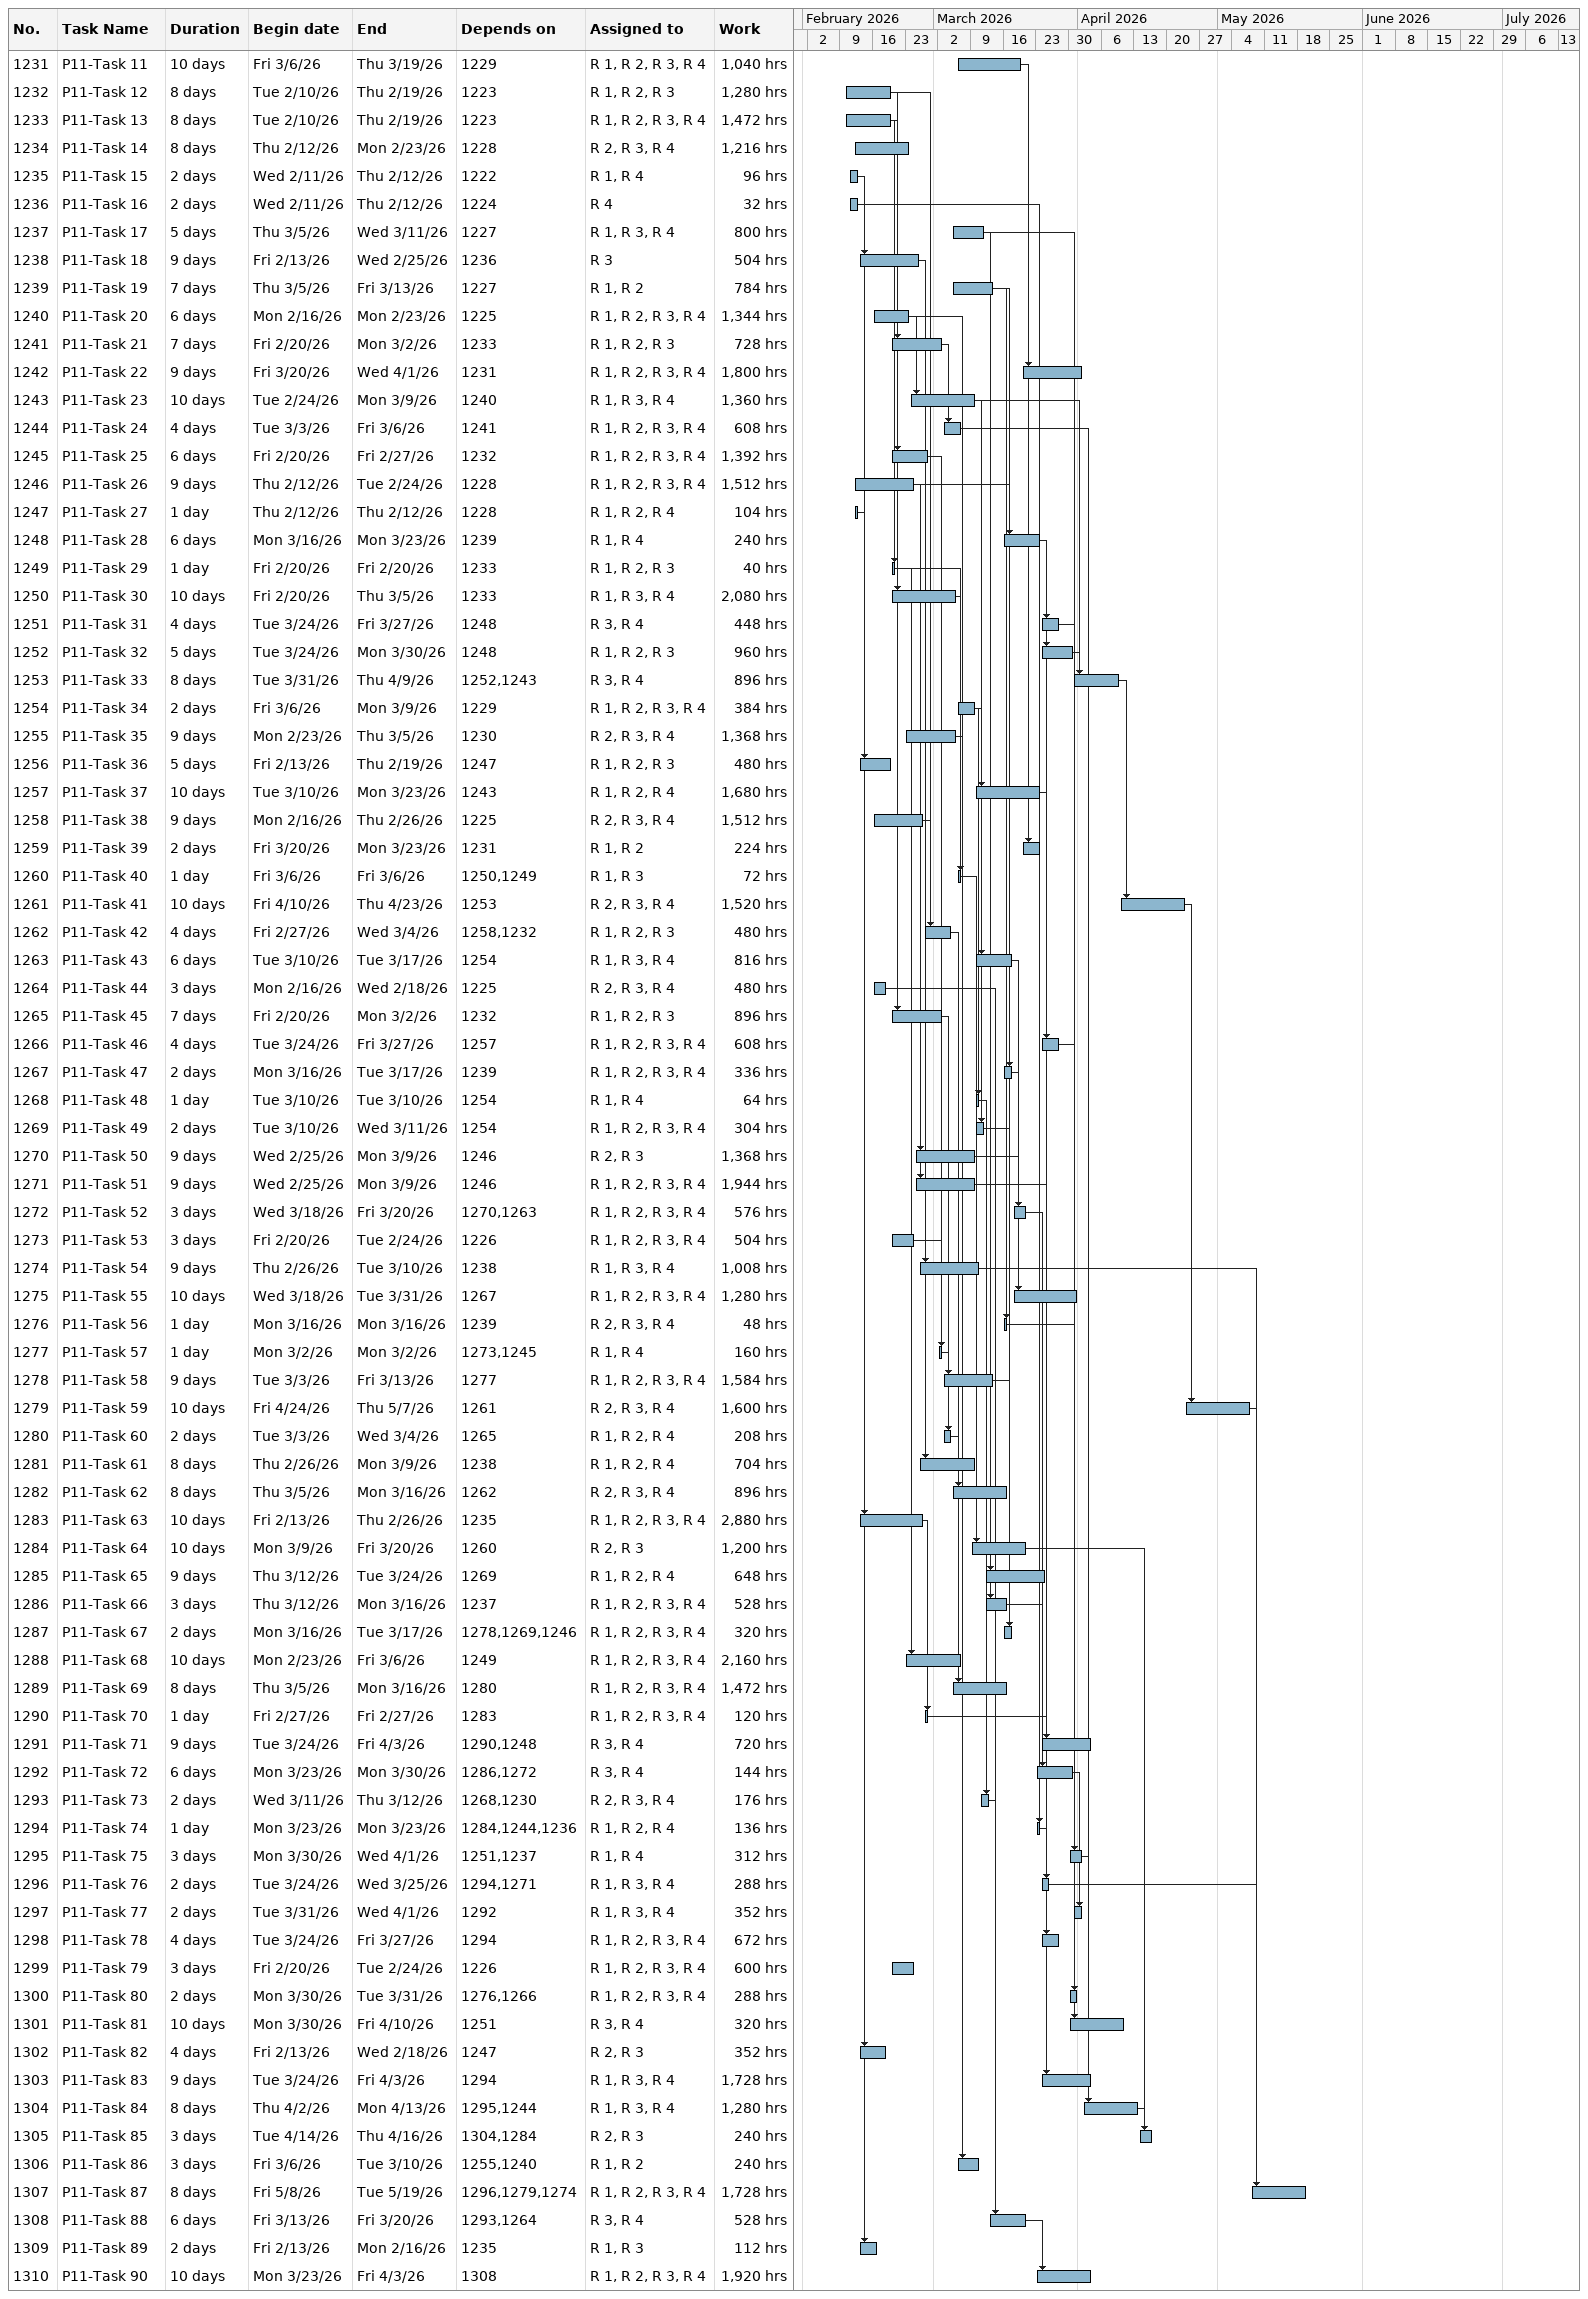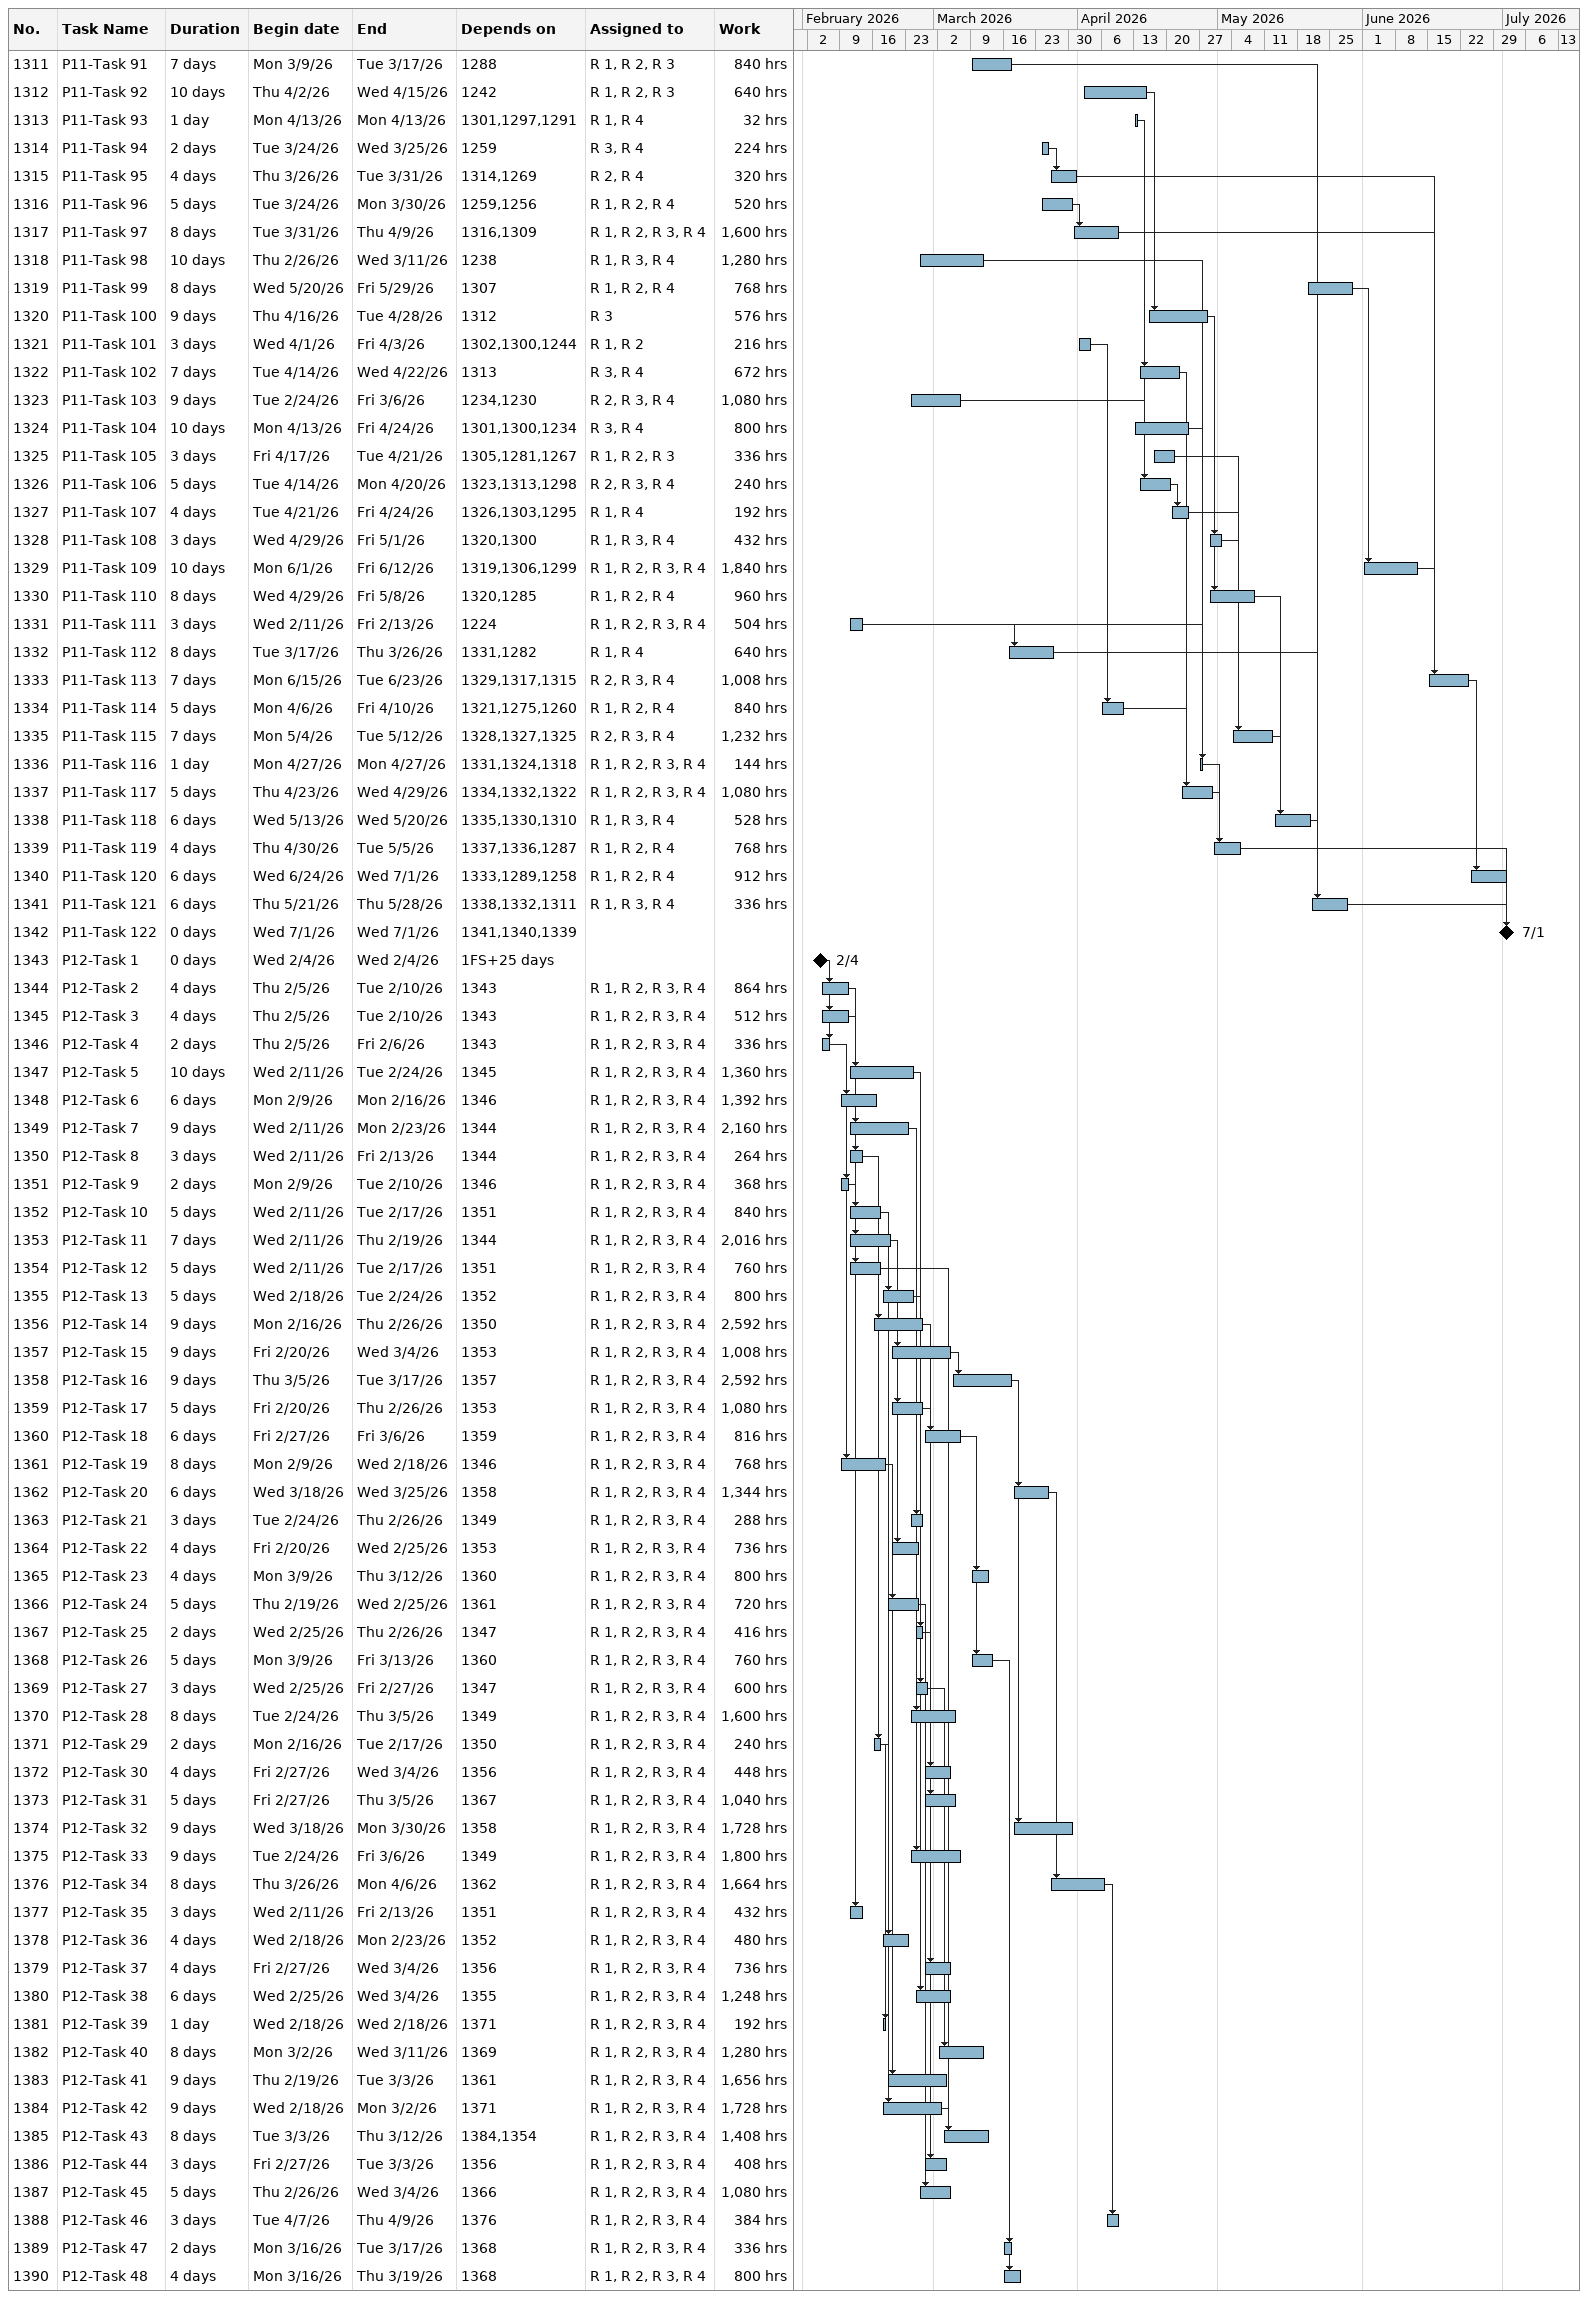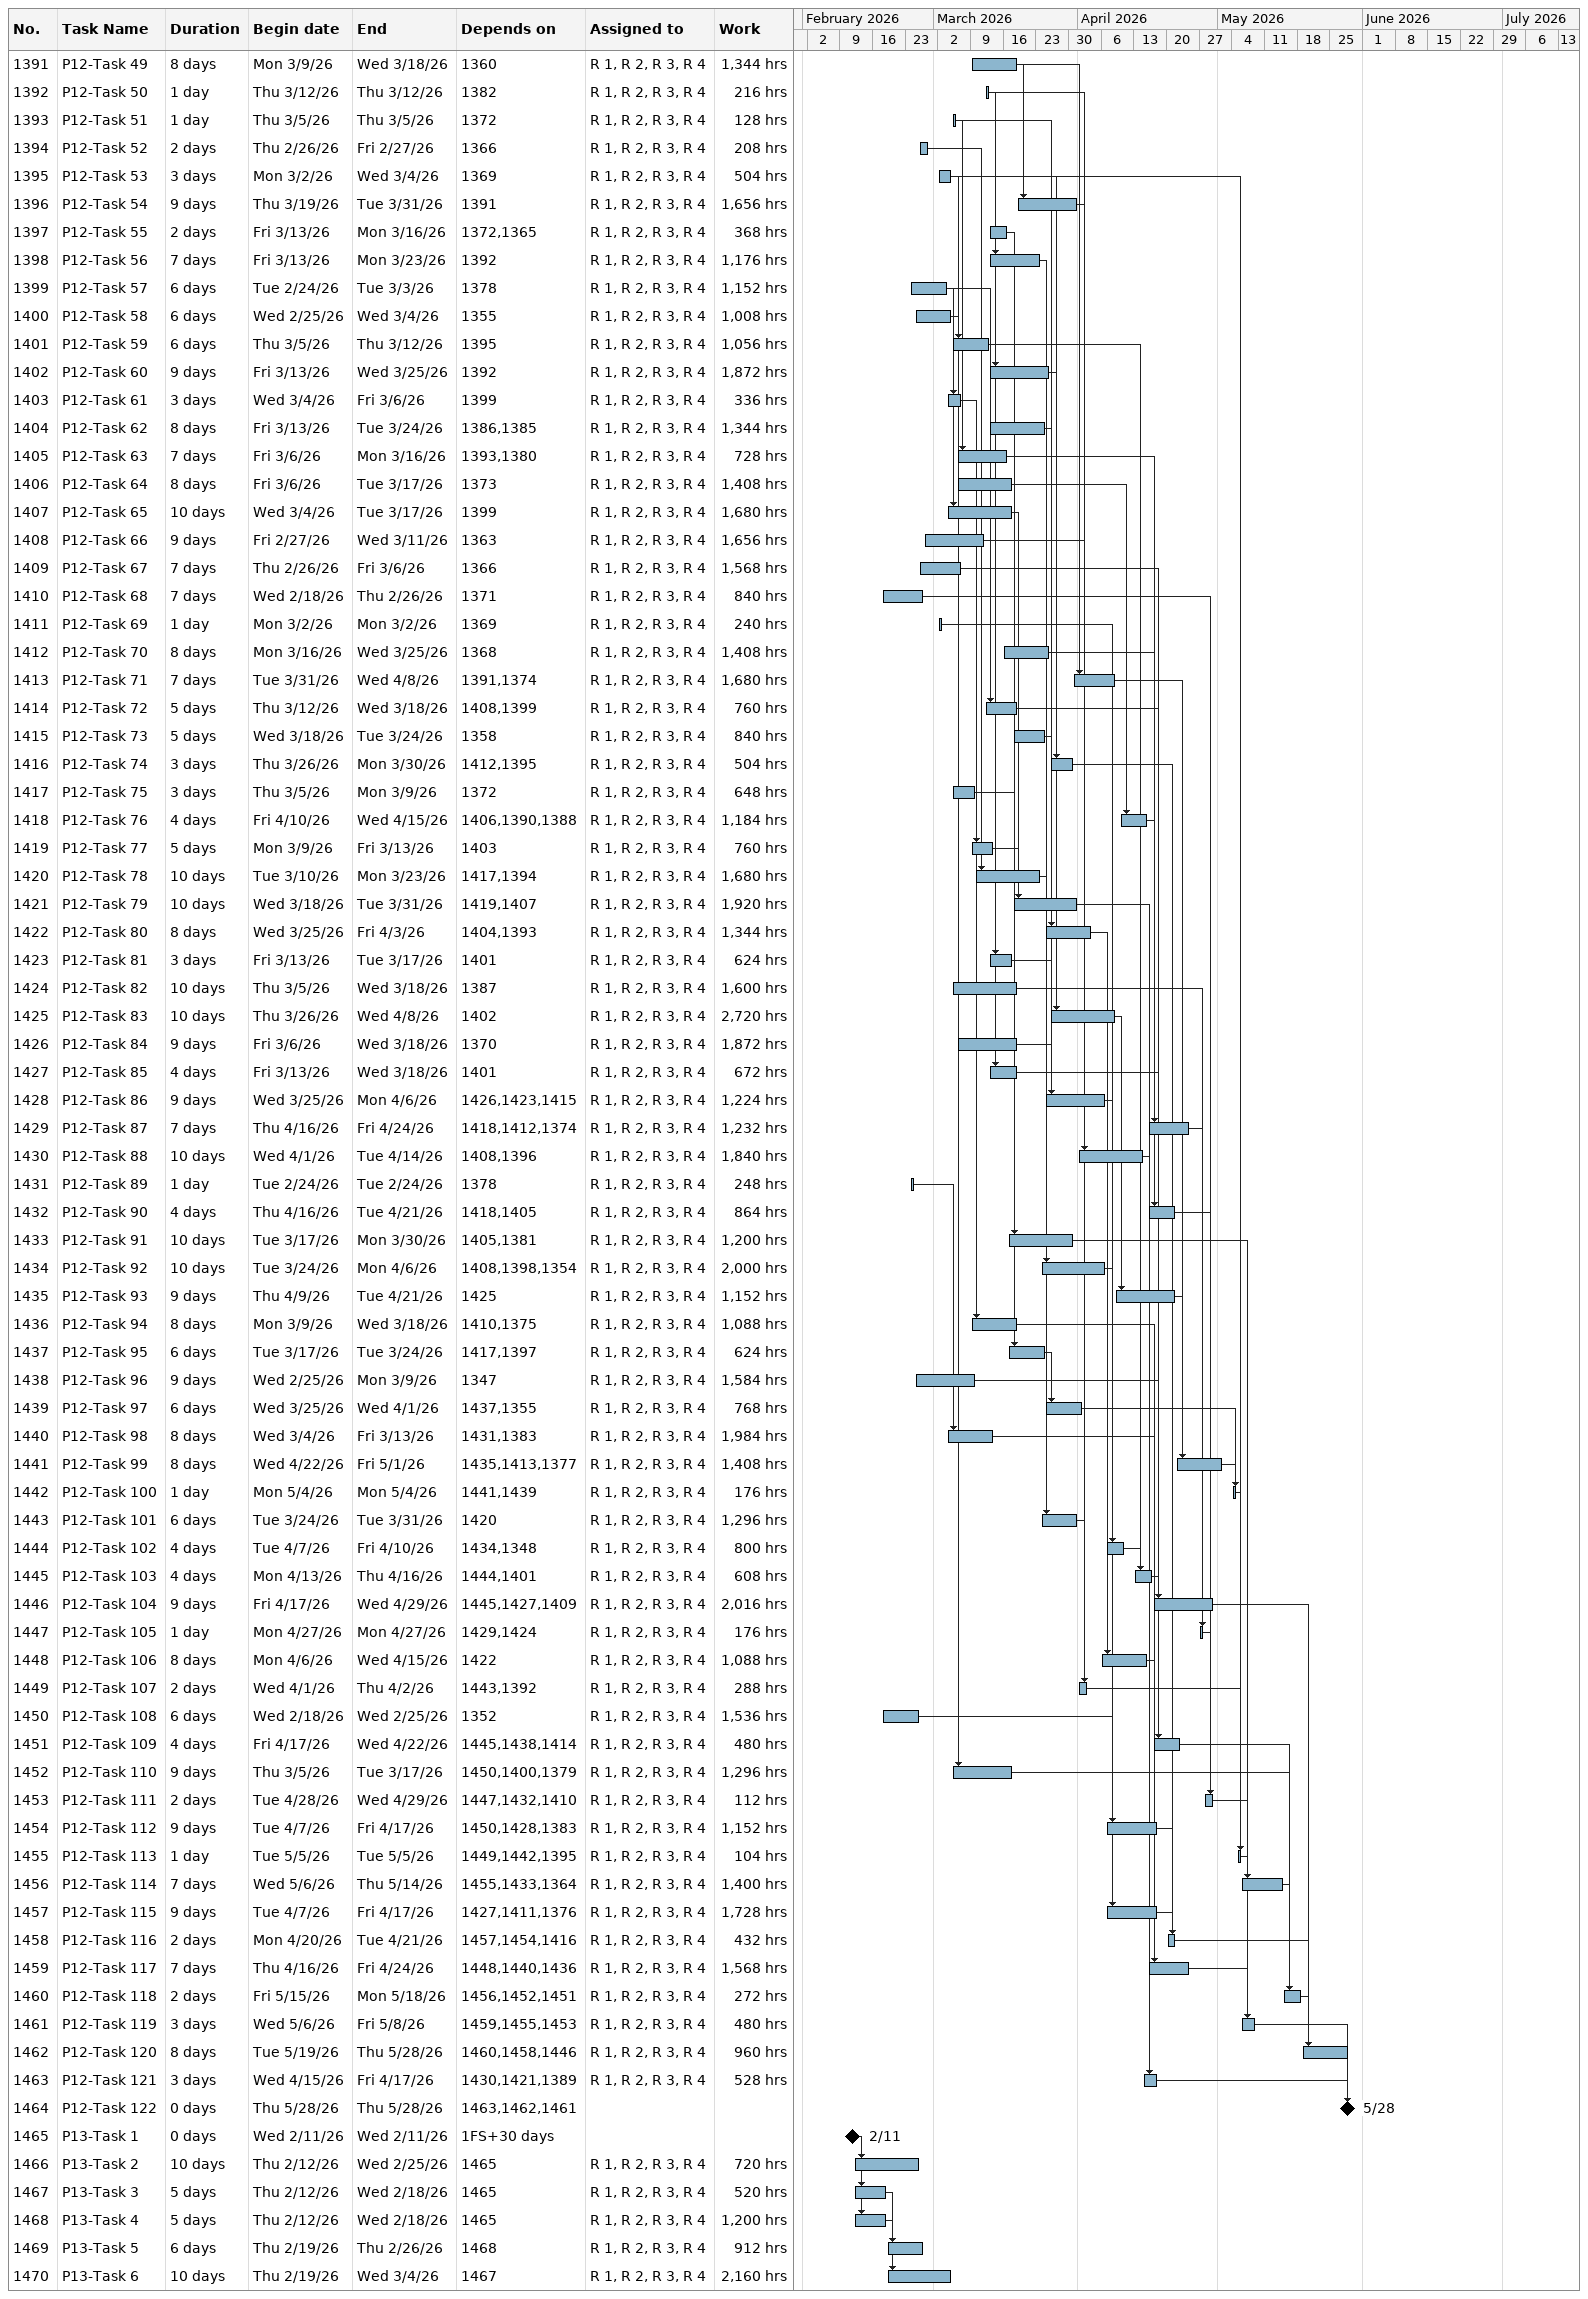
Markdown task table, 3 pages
| ID | Task | Duration | Start | Finish | Predecessors | Resources | Work (h) |
|---|---|---|---|---|---|---|---|
| 1231 | P11-Task 11 | 10d | 2026-03-06 | 2026-03-19 | 1229 | R 1, R 2, R 3, R 4 | 1040 |
| 1232 | P11-Task 12 | 8d | 2026-02-10 | 2026-02-19 | 1223 | R 1, R 2, R 3 | 1280 |
| 1233 | P11-Task 13 | 8d | 2026-02-10 | 2026-02-19 | 1223 | R 1, R 2, R 3, R 4 | 1472 |
| 1234 | P11-Task 14 | 8d | 2026-02-12 | 2026-02-23 | 1228 | R 2, R 3, R 4 | 1216 |
| 1235 | P11-Task 15 | 2d | 2026-02-11 | 2026-02-12 | 1222 | R 1, R 4 | 96 |
| 1236 | P11-Task 16 | 2d | 2026-02-11 | 2026-02-12 | 1224 | R 4 | 32 |
| 1237 | P11-Task 17 | 5d | 2026-03-05 | 2026-03-11 | 1227 | R 1, R 3, R 4 | 800 |
| 1238 | P11-Task 18 | 9d | 2026-02-13 | 2026-02-25 | 1236 | R 3 | 504 |
| 1239 | P11-Task 19 | 7d | 2026-03-05 | 2026-03-13 | 1227 | R 1, R 2 | 784 |
| 1240 | P11-Task 20 | 6d | 2026-02-16 | 2026-02-23 | 1225 | R 1, R 2, R 3, R 4 | 1344 |
| 1241 | P11-Task 21 | 7d | 2026-02-20 | 2026-03-02 | 1233 | R 1, R 2, R 3 | 728 |
| 1242 | P11-Task 22 | 9d | 2026-03-20 | 2026-04-01 | 1231 | R 1, R 2, R 3, R 4 | 1800 |
| 1243 | P11-Task 23 | 10d | 2026-02-24 | 2026-03-09 | 1240 | R 1, R 3, R 4 | 1360 |
| 1244 | P11-Task 24 | 4d | 2026-03-03 | 2026-03-06 | 1241 | R 1, R 2, R 3, R 4 | 608 |
| 1245 | P11-Task 25 | 6d | 2026-02-20 | 2026-02-27 | 1232 | R 1, R 2, R 3, R 4 | 1392 |
| 1246 | P11-Task 26 | 9d | 2026-02-12 | 2026-02-24 | 1228 | R 1, R 2, R 3, R 4 | 1512 |
| 1247 | P11-Task 27 | 1d | 2026-02-12 | 2026-02-12 | 1228 | R 1, R 2, R 4 | 104 |
| 1248 | P11-Task 28 | 6d | 2026-03-16 | 2026-03-23 | 1239 | R 1, R 4 | 240 |
| 1249 | P11-Task 29 | 1d | 2026-02-20 | 2026-02-20 | 1233 | R 1, R 2, R 3 | 40 |
| 1250 | P11-Task 30 | 10d | 2026-02-20 | 2026-03-05 | 1233 | R 1, R 3, R 4 | 2080 |
| 1251 | P11-Task 31 | 4d | 2026-03-24 | 2026-03-27 | 1248 | R 3, R 4 | 448 |
| 1252 | P11-Task 32 | 5d | 2026-03-24 | 2026-03-30 | 1248 | R 1, R 2, R 3 | 960 |
| 1253 | P11-Task 33 | 8d | 2026-03-31 | 2026-04-09 | 1252, 1243 | R 3, R 4 | 896 |
| 1254 | P11-Task 34 | 2d | 2026-03-06 | 2026-03-09 | 1229 | R 1, R 2, R 3, R 4 | 384 |
| 1255 | P11-Task 35 | 9d | 2026-02-23 | 2026-03-05 | 1230 | R 2, R 3, R 4 | 1368 |
| 1256 | P11-Task 36 | 5d | 2026-02-13 | 2026-02-19 | 1247 | R 1, R 2, R 3 | 480 |
| 1257 | P11-Task 37 | 10d | 2026-03-10 | 2026-03-23 | 1243 | R 1, R 2, R 4 | 1680 |
| 1258 | P11-Task 38 | 9d | 2026-02-16 | 2026-02-26 | 1225 | R 2, R 3, R 4 | 1512 |
| 1259 | P11-Task 39 | 2d | 2026-03-20 | 2026-03-23 | 1231 | R 1, R 2 | 224 |
| 1260 | P11-Task 40 | 1d | 2026-03-06 | 2026-03-06 | 1250, 1249 | R 1, R 3 | 72 |
| 1261 | P11-Task 41 | 10d | 2026-04-10 | 2026-04-23 | 1253 | R 2, R 3, R 4 | 1520 |
| 1262 | P11-Task 42 | 4d | 2026-02-27 | 2026-03-04 | 1258, 1232 | R 1, R 2, R 3 | 480 |
| 1263 | P11-Task 43 | 6d | 2026-03-10 | 2026-03-17 | 1254 | R 1, R 3, R 4 | 816 |
| 1264 | P11-Task 44 | 3d | 2026-02-16 | 2026-02-18 | 1225 | R 2, R 3, R 4 | 480 |
| 1265 | P11-Task 45 | 7d | 2026-02-20 | 2026-03-02 | 1232 | R 1, R 2, R 3 | 896 |
| 1266 | P11-Task 46 | 4d | 2026-03-24 | 2026-03-27 | 1257 | R 1, R 2, R 3, R 4 | 608 |
| 1267 | P11-Task 47 | 2d | 2026-03-16 | 2026-03-17 | 1239 | R 1, R 2, R 3, R 4 | 336 |
| 1268 | P11-Task 48 | 1d | 2026-03-10 | 2026-03-10 | 1254 | R 1, R 4 | 64 |
| 1269 | P11-Task 49 | 2d | 2026-03-10 | 2026-03-11 | 1254 | R 1, R 2, R 3, R 4 | 304 |
| 1270 | P11-Task 50 | 9d | 2026-02-25 | 2026-03-09 | 1246 | R 2, R 3 | 1368 |
| 1271 | P11-Task 51 | 9d | 2026-02-25 | 2026-03-09 | 1246 | R 1, R 2, R 3, R 4 | 1944 |
| 1272 | P11-Task 52 | 3d | 2026-03-18 | 2026-03-20 | 1270, 1263 | R 1, R 2, R 3, R 4 | 576 |
| 1273 | P11-Task 53 | 3d | 2026-02-20 | 2026-02-24 | 1226 | R 1, R 2, R 3, R 4 | 504 |
| 1274 | P11-Task 54 | 9d | 2026-02-26 | 2026-03-10 | 1238 | R 1, R 3, R 4 | 1008 |
| 1275 | P11-Task 55 | 10d | 2026-03-18 | 2026-03-31 | 1267 | R 1, R 2, R 3, R 4 | 1280 |
| 1276 | P11-Task 56 | 1d | 2026-03-16 | 2026-03-16 | 1239 | R 2, R 3, R 4 | 48 |
| 1277 | P11-Task 57 | 1d | 2026-03-02 | 2026-03-02 | 1273, 1245 | R 1, R 4 | 160 |
| 1278 | P11-Task 58 | 9d | 2026-03-03 | 2026-03-13 | 1277 | R 1, R 2, R 3, R 4 | 1584 |
| 1279 | P11-Task 59 | 10d | 2026-04-24 | 2026-05-07 | 1261 | R 2, R 3, R 4 | 1600 |
| 1280 | P11-Task 60 | 2d | 2026-03-03 | 2026-03-04 | 1265 | R 1, R 2, R 4 | 208 |
| 1281 | P11-Task 61 | 8d | 2026-02-26 | 2026-03-09 | 1238 | R 1, R 2, R 4 | 704 |
| 1282 | P11-Task 62 | 8d | 2026-03-05 | 2026-03-16 | 1262 | R 2, R 3, R 4 | 896 |
| 1283 | P11-Task 63 | 10d | 2026-02-13 | 2026-02-26 | 1235 | R 1, R 2, R 3, R 4 | 2880 |
| 1284 | P11-Task 64 | 10d | 2026-03-09 | 2026-03-20 | 1260 | R 2, R 3 | 1200 |
| 1285 | P11-Task 65 | 9d | 2026-03-12 | 2026-03-24 | 1269 | R 1, R 2, R 4 | 648 |
| 1286 | P11-Task 66 | 3d | 2026-03-12 | 2026-03-16 | 1237 | R 1, R 2, R 3, R 4 | 528 |
| 1287 | P11-Task 67 | 2d | 2026-03-16 | 2026-03-17 | 1278, 1269, 1246 | R 1, R 2, R 3, R 4 | 320 |
| 1288 | P11-Task 68 | 10d | 2026-02-23 | 2026-03-06 | 1249 | R 1, R 2, R 3, R 4 | 2160 |
| 1289 | P11-Task 69 | 8d | 2026-03-05 | 2026-03-16 | 1280 | R 1, R 2, R 3, R 4 | 1472 |
| 1290 | P11-Task 70 | 1d | 2026-02-27 | 2026-02-27 | 1283 | R 1, R 2, R 3, R 4 | 120 |
| 1291 | P11-Task 71 | 9d | 2026-03-24 | 2026-04-03 | 1290, 1248 | R 3, R 4 | 720 |
| 1292 | P11-Task 72 | 6d | 2026-03-23 | 2026-03-30 | 1286, 1272 | R 3, R 4 | 144 |
| 1293 | P11-Task 73 | 2d | 2026-03-11 | 2026-03-12 | 1268, 1230 | R 2, R 3, R 4 | 176 |
| 1294 | P11-Task 74 | 1d | 2026-03-23 | 2026-03-23 | 1284, 1244, 1236 | R 1, R 2, R 4 | 136 |
| 1295 | P11-Task 75 | 3d | 2026-03-30 | 2026-04-01 | 1251, 1237 | R 1, R 4 | 312 |
| 1296 | P11-Task 76 | 2d | 2026-03-24 | 2026-03-25 | 1294, 1271 | R 1, R 3, R 4 | 288 |
| 1297 | P11-Task 77 | 2d | 2026-03-31 | 2026-04-01 | 1292 | R 1, R 3, R 4 | 352 |
| 1298 | P11-Task 78 | 4d | 2026-03-24 | 2026-03-27 | 1294 | R 1, R 2, R 3, R 4 | 672 |
| 1299 | P11-Task 79 | 3d | 2026-02-20 | 2026-02-24 | 1226 | R 1, R 2, R 3, R 4 | 600 |
| 1300 | P11-Task 80 | 2d | 2026-03-30 | 2026-03-31 | 1276, 1266 | R 1, R 2, R 3, R 4 | 288 |
| 1301 | P11-Task 81 | 10d | 2026-03-30 | 2026-04-10 | 1251 | R 3, R 4 | 320 |
| 1302 | P11-Task 82 | 4d | 2026-02-13 | 2026-02-18 | 1247 | R 2, R 3 | 352 |
| 1303 | P11-Task 83 | 9d | 2026-03-24 | 2026-04-03 | 1294 | R 1, R 3, R 4 | 1728 |
| 1304 | P11-Task 84 | 8d | 2026-04-02 | 2026-04-13 | 1295, 1244 | R 1, R 3, R 4 | 1280 |
| 1305 | P11-Task 85 | 3d | 2026-04-14 | 2026-04-16 | 1304, 1284 | R 2, R 3 | 240 |
| 1306 | P11-Task 86 | 3d | 2026-03-06 | 2026-03-10 | 1255, 1240 | R 1, R 2 | 240 |
| 1307 | P11-Task 87 | 8d | 2026-05-08 | 2026-05-19 | 1296, 1279, 1274 | R 1, R 2, R 3, R 4 | 1728 |
| 1308 | P11-Task 88 | 6d | 2026-03-13 | 2026-03-20 | 1293, 1264 | R 3, R 4 | 528 |
| 1309 | P11-Task 89 | 2d | 2026-02-13 | 2026-02-16 | 1235 | R 1, R 3 | 112 |
| 1310 | P11-Task 90 | 10d | 2026-03-23 | 2026-04-03 | 1308 | R 1, R 2, R 3, R 4 | 1920 |
| 1311 | P11-Task 91 | 7d | 2026-03-09 | 2026-03-17 | 1288 | R 1, R 2, R 3 | 840 |
| 1312 | P11-Task 92 | 10d | 2026-04-02 | 2026-04-15 | 1242 | R 1, R 2, R 3 | 640 |
| 1313 | P11-Task 93 | 1d | 2026-04-13 | 2026-04-13 | 1301, 1297, 1291 | R 1, R 4 | 32 |
| 1314 | P11-Task 94 | 2d | 2026-03-24 | 2026-03-25 | 1259 | R 3, R 4 | 224 |
| 1315 | P11-Task 95 | 4d | 2026-03-26 | 2026-03-31 | 1314, 1269 | R 2, R 4 | 320 |
| 1316 | P11-Task 96 | 5d | 2026-03-24 | 2026-03-30 | 1259, 1256 | R 1, R 2, R 4 | 520 |
| 1317 | P11-Task 97 | 8d | 2026-03-31 | 2026-04-09 | 1316, 1309 | R 1, R 2, R 3, R 4 | 1600 |
| 1318 | P11-Task 98 | 10d | 2026-02-26 | 2026-03-11 | 1238 | R 1, R 3, R 4 | 1280 |
| 1319 | P11-Task 99 | 8d | 2026-05-20 | 2026-05-29 | 1307 | R 1, R 2, R 4 | 768 |
| 1320 | P11-Task 100 | 9d | 2026-04-16 | 2026-04-28 | 1312 | R 3 | 576 |
| 1321 | P11-Task 101 | 3d | 2026-04-01 | 2026-04-03 | 1302, 1300, 1244 | R 1, R 2 | 216 |
| 1322 | P11-Task 102 | 7d | 2026-04-14 | 2026-04-22 | 1313 | R 3, R 4 | 672 |
| 1323 | P11-Task 103 | 9d | 2026-02-24 | 2026-03-06 | 1234, 1230 | R 2, R 3, R 4 | 1080 |
| 1324 | P11-Task 104 | 10d | 2026-04-13 | 2026-04-24 | 1301, 1300, 1234 | R 3, R 4 | 800 |
| 1325 | P11-Task 105 | 3d | 2026-04-17 | 2026-04-21 | 1305, 1281, 1267 | R 1, R 2, R 3 | 336 |
| 1326 | P11-Task 106 | 5d | 2026-04-14 | 2026-04-20 | 1323, 1313, 1298 | R 2, R 3, R 4 | 240 |
| 1327 | P11-Task 107 | 4d | 2026-04-21 | 2026-04-24 | 1326, 1303, 1295 | R 1, R 4 | 192 |
| 1328 | P11-Task 108 | 3d | 2026-04-29 | 2026-05-01 | 1320, 1300 | R 1, R 3, R 4 | 432 |
| 1329 | P11-Task 109 | 10d | 2026-06-01 | 2026-06-12 | 1319, 1306, 1299 | R 1, R 2, R 3, R 4 | 1840 |
| 1330 | P11-Task 110 | 8d | 2026-04-29 | 2026-05-08 | 1320, 1285 | R 1, R 2, R 4 | 960 |
| 1331 | P11-Task 111 | 3d | 2026-02-11 | 2026-02-13 | 1224 | R 1, R 2, R 3, R 4 | 504 |
| 1332 | P11-Task 112 | 8d | 2026-03-17 | 2026-03-26 | 1331, 1282 | R 1, R 4 | 640 |
| 1333 | P11-Task 113 | 7d | 2026-06-15 | 2026-06-23 | 1329, 1317, 1315 | R 2, R 3, R 4 | 1008 |
| 1334 | P11-Task 114 | 5d | 2026-04-06 | 2026-04-10 | 1321, 1275, 1260 | R 1, R 2, R 4 | 840 |
| 1335 | P11-Task 115 | 7d | 2026-05-04 | 2026-05-12 | 1328, 1327, 1325 | R 2, R 3, R 4 | 1232 |
| 1336 | P11-Task 116 | 1d | 2026-04-27 | 2026-04-27 | 1331, 1324, 1318 | R 1, R 2, R 3, R 4 | 144 |
| 1337 | P11-Task 117 | 5d | 2026-04-23 | 2026-04-29 | 1334, 1332, 1322 | R 1, R 2, R 3, R 4 | 1080 |
| 1338 | P11-Task 118 | 6d | 2026-05-13 | 2026-05-20 | 1335, 1330, 1310 | R 1, R 3, R 4 | 528 |
| 1339 | P11-Task 119 | 4d | 2026-04-30 | 2026-05-05 | 1337, 1336, 1287 | R 1, R 2, R 4 | 768 |
| 1340 | P11-Task 120 | 6d | 2026-06-24 | 2026-07-01 | 1333, 1289, 1258 | R 1, R 2, R 4 | 912 |
| 1341 | P11-Task 121 | 6d | 2026-05-21 | 2026-05-28 | 1338, 1332, 1311 | R 1, R 3, R 4 | 336 |
| 1342 | P11-Task 122 | 0d | 2026-07-01 | 2026-07-01 | 1341, 1340, 1339 |  |  |
| 1343 | P12-Task 1 | 0d | 2026-02-04 | 2026-02-04 | 1FS+25d |  |  |
| 1344 | P12-Task 2 | 4d | 2026-02-05 | 2026-02-10 | 1343 | R 1, R 2, R 3, R 4 | 864 |
| 1345 | P12-Task 3 | 4d | 2026-02-05 | 2026-02-10 | 1343 | R 1, R 2, R 3, R 4 | 512 |
| 1346 | P12-Task 4 | 2d | 2026-02-05 | 2026-02-06 | 1343 | R 1, R 2, R 3, R 4 | 336 |
| 1347 | P12-Task 5 | 10d | 2026-02-11 | 2026-02-24 | 1345 | R 1, R 2, R 3, R 4 | 1360 |
| 1348 | P12-Task 6 | 6d | 2026-02-09 | 2026-02-16 | 1346 | R 1, R 2, R 3, R 4 | 1392 |
| 1349 | P12-Task 7 | 9d | 2026-02-11 | 2026-02-23 | 1344 | R 1, R 2, R 3, R 4 | 2160 |
| 1350 | P12-Task 8 | 3d | 2026-02-11 | 2026-02-13 | 1344 | R 1, R 2, R 3, R 4 | 264 |
| 1351 | P12-Task 9 | 2d | 2026-02-09 | 2026-02-10 | 1346 | R 1, R 2, R 3, R 4 | 368 |
| 1352 | P12-Task 10 | 5d | 2026-02-11 | 2026-02-17 | 1351 | R 1, R 2, R 3, R 4 | 840 |
| 1353 | P12-Task 11 | 7d | 2026-02-11 | 2026-02-19 | 1344 | R 1, R 2, R 3, R 4 | 2016 |
| 1354 | P12-Task 12 | 5d | 2026-02-11 | 2026-02-17 | 1351 | R 1, R 2, R 3, R 4 | 760 |
| 1355 | P12-Task 13 | 5d | 2026-02-18 | 2026-02-24 | 1352 | R 1, R 2, R 3, R 4 | 800 |
| 1356 | P12-Task 14 | 9d | 2026-02-16 | 2026-02-26 | 1350 | R 1, R 2, R 3, R 4 | 2592 |
| 1357 | P12-Task 15 | 9d | 2026-02-20 | 2026-03-04 | 1353 | R 1, R 2, R 3, R 4 | 1008 |
| 1358 | P12-Task 16 | 9d | 2026-03-05 | 2026-03-17 | 1357 | R 1, R 2, R 3, R 4 | 2592 |
| 1359 | P12-Task 17 | 5d | 2026-02-20 | 2026-02-26 | 1353 | R 1, R 2, R 3, R 4 | 1080 |
| 1360 | P12-Task 18 | 6d | 2026-02-27 | 2026-03-06 | 1359 | R 1, R 2, R 3, R 4 | 816 |
| 1361 | P12-Task 19 | 8d | 2026-02-09 | 2026-02-18 | 1346 | R 1, R 2, R 3, R 4 | 768 |
| 1362 | P12-Task 20 | 6d | 2026-03-18 | 2026-03-25 | 1358 | R 1, R 2, R 3, R 4 | 1344 |
| 1363 | P12-Task 21 | 3d | 2026-02-24 | 2026-02-26 | 1349 | R 1, R 2, R 3, R 4 | 288 |
| 1364 | P12-Task 22 | 4d | 2026-02-20 | 2026-02-25 | 1353 | R 1, R 2, R 3, R 4 | 736 |
| 1365 | P12-Task 23 | 4d | 2026-03-09 | 2026-03-12 | 1360 | R 1, R 2, R 3, R 4 | 800 |
| 1366 | P12-Task 24 | 5d | 2026-02-19 | 2026-02-25 | 1361 | R 1, R 2, R 3, R 4 | 720 |
| 1367 | P12-Task 25 | 2d | 2026-02-25 | 2026-02-26 | 1347 | R 1, R 2, R 3, R 4 | 416 |
| 1368 | P12-Task 26 | 5d | 2026-03-09 | 2026-03-13 | 1360 | R 1, R 2, R 3, R 4 | 760 |
| 1369 | P12-Task 27 | 3d | 2026-02-25 | 2026-02-27 | 1347 | R 1, R 2, R 3, R 4 | 600 |
| 1370 | P12-Task 28 | 8d | 2026-02-24 | 2026-03-05 | 1349 | R 1, R 2, R 3, R 4 | 1600 |
| 1371 | P12-Task 29 | 2d | 2026-02-16 | 2026-02-17 | 1350 | R 1, R 2, R 3, R 4 | 240 |
| 1372 | P12-Task 30 | 4d | 2026-02-27 | 2026-03-04 | 1356 | R 1, R 2, R 3, R 4 | 448 |
| 1373 | P12-Task 31 | 5d | 2026-02-27 | 2026-03-05 | 1367 | R 1, R 2, R 3, R 4 | 1040 |
| 1374 | P12-Task 32 | 9d | 2026-03-18 | 2026-03-30 | 1358 | R 1, R 2, R 3, R 4 | 1728 |
| 1375 | P12-Task 33 | 9d | 2026-02-24 | 2026-03-06 | 1349 | R 1, R 2, R 3, R 4 | 1800 |
| 1376 | P12-Task 34 | 8d | 2026-03-26 | 2026-04-06 | 1362 | R 1, R 2, R 3, R 4 | 1664 |
| 1377 | P12-Task 35 | 3d | 2026-02-11 | 2026-02-13 | 1351 | R 1, R 2, R 3, R 4 | 432 |
| 1378 | P12-Task 36 | 4d | 2026-02-18 | 2026-02-23 | 1352 | R 1, R 2, R 3, R 4 | 480 |
| 1379 | P12-Task 37 | 4d | 2026-02-27 | 2026-03-04 | 1356 | R 1, R 2, R 3, R 4 | 736 |
| 1380 | P12-Task 38 | 6d | 2026-02-25 | 2026-03-04 | 1355 | R 1, R 2, R 3, R 4 | 1248 |
| 1381 | P12-Task 39 | 1d | 2026-02-18 | 2026-02-18 | 1371 | R 1, R 2, R 3, R 4 | 192 |
| 1382 | P12-Task 40 | 8d | 2026-03-02 | 2026-03-11 | 1369 | R 1, R 2, R 3, R 4 | 1280 |
| 1383 | P12-Task 41 | 9d | 2026-02-19 | 2026-03-03 | 1361 | R 1, R 2, R 3, R 4 | 1656 |
| 1384 | P12-Task 42 | 9d | 2026-02-18 | 2026-03-02 | 1371 | R 1, R 2, R 3, R 4 | 1728 |
| 1385 | P12-Task 43 | 8d | 2026-03-03 | 2026-03-12 | 1384, 1354 | R 1, R 2, R 3, R 4 | 1408 |
| 1386 | P12-Task 44 | 3d | 2026-02-27 | 2026-03-03 | 1356 | R 1, R 2, R 3, R 4 | 408 |
| 1387 | P12-Task 45 | 5d | 2026-02-26 | 2026-03-04 | 1366 | R 1, R 2, R 3, R 4 | 1080 |
| 1388 | P12-Task 46 | 3d | 2026-04-07 | 2026-04-09 | 1376 | R 1, R 2, R 3, R 4 | 384 |
| 1389 | P12-Task 47 | 2d | 2026-03-16 | 2026-03-17 | 1368 | R 1, R 2, R 3, R 4 | 336 |
| 1390 | P12-Task 48 | 4d | 2026-03-16 | 2026-03-19 | 1368 | R 1, R 2, R 3, R 4 | 800 |
| 1391 | P12-Task 49 | 8d | 2026-03-09 | 2026-03-18 | 1360 | R 1, R 2, R 3, R 4 | 1344 |
| 1392 | P12-Task 50 | 1d | 2026-03-12 | 2026-03-12 | 1382 | R 1, R 2, R 3, R 4 | 216 |
| 1393 | P12-Task 51 | 1d | 2026-03-05 | 2026-03-05 | 1372 | R 1, R 2, R 3, R 4 | 128 |
| 1394 | P12-Task 52 | 2d | 2026-02-26 | 2026-02-27 | 1366 | R 1, R 2, R 3, R 4 | 208 |
| 1395 | P12-Task 53 | 3d | 2026-03-02 | 2026-03-04 | 1369 | R 1, R 2, R 3, R 4 | 504 |
| 1396 | P12-Task 54 | 9d | 2026-03-19 | 2026-03-31 | 1391 | R 1, R 2, R 3, R 4 | 1656 |
| 1397 | P12-Task 55 | 2d | 2026-03-13 | 2026-03-16 | 1372, 1365 | R 1, R 2, R 3, R 4 | 368 |
| 1398 | P12-Task 56 | 7d | 2026-03-13 | 2026-03-23 | 1392 | R 1, R 2, R 3, R 4 | 1176 |
| 1399 | P12-Task 57 | 6d | 2026-02-24 | 2026-03-03 | 1378 | R 1, R 2, R 3, R 4 | 1152 |
| 1400 | P12-Task 58 | 6d | 2026-02-25 | 2026-03-04 | 1355 | R 1, R 2, R 3, R 4 | 1008 |
| 1401 | P12-Task 59 | 6d | 2026-03-05 | 2026-03-12 | 1395 | R 1, R 2, R 3, R 4 | 1056 |
| 1402 | P12-Task 60 | 9d | 2026-03-13 | 2026-03-25 | 1392 | R 1, R 2, R 3, R 4 | 1872 |
| 1403 | P12-Task 61 | 3d | 2026-03-04 | 2026-03-06 | 1399 | R 1, R 2, R 3, R 4 | 336 |
| 1404 | P12-Task 62 | 8d | 2026-03-13 | 2026-03-24 | 1386, 1385 | R 1, R 2, R 3, R 4 | 1344 |
| 1405 | P12-Task 63 | 7d | 2026-03-06 | 2026-03-16 | 1393, 1380 | R 1, R 2, R 3, R 4 | 728 |
| 1406 | P12-Task 64 | 8d | 2026-03-06 | 2026-03-17 | 1373 | R 1, R 2, R 3, R 4 | 1408 |
| 1407 | P12-Task 65 | 10d | 2026-03-04 | 2026-03-17 | 1399 | R 1, R 2, R 3, R 4 | 1680 |
| 1408 | P12-Task 66 | 9d | 2026-02-27 | 2026-03-11 | 1363 | R 1, R 2, R 3, R 4 | 1656 |
| 1409 | P12-Task 67 | 7d | 2026-02-26 | 2026-03-06 | 1366 | R 1, R 2, R 3, R 4 | 1568 |
| 1410 | P12-Task 68 | 7d | 2026-02-18 | 2026-02-26 | 1371 | R 1, R 2, R 3, R 4 | 840 |
| 1411 | P12-Task 69 | 1d | 2026-03-02 | 2026-03-02 | 1369 | R 1, R 2, R 3, R 4 | 240 |
| 1412 | P12-Task 70 | 8d | 2026-03-16 | 2026-03-25 | 1368 | R 1, R 2, R 3, R 4 | 1408 |
| 1413 | P12-Task 71 | 7d | 2026-03-31 | 2026-04-08 | 1391, 1374 | R 1, R 2, R 3, R 4 | 1680 |
| 1414 | P12-Task 72 | 5d | 2026-03-12 | 2026-03-18 | 1408, 1399 | R 1, R 2, R 3, R 4 | 760 |
| 1415 | P12-Task 73 | 5d | 2026-03-18 | 2026-03-24 | 1358 | R 1, R 2, R 3, R 4 | 840 |
| 1416 | P12-Task 74 | 3d | 2026-03-26 | 2026-03-30 | 1412, 1395 | R 1, R 2, R 3, R 4 | 504 |
| 1417 | P12-Task 75 | 3d | 2026-03-05 | 2026-03-09 | 1372 | R 1, R 2, R 3, R 4 | 648 |
| 1418 | P12-Task 76 | 4d | 2026-04-10 | 2026-04-15 | 1406, 1390, 1388 | R 1, R 2, R 3, R 4 | 1184 |
| 1419 | P12-Task 77 | 5d | 2026-03-09 | 2026-03-13 | 1403 | R 1, R 2, R 3, R 4 | 760 |
| 1420 | P12-Task 78 | 10d | 2026-03-10 | 2026-03-23 | 1417, 1394 | R 1, R 2, R 3, R 4 | 1680 |
| 1421 | P12-Task 79 | 10d | 2026-03-18 | 2026-03-31 | 1419, 1407 | R 1, R 2, R 3, R 4 | 1920 |
| 1422 | P12-Task 80 | 8d | 2026-03-25 | 2026-04-03 | 1404, 1393 | R 1, R 2, R 3, R 4 | 1344 |
| 1423 | P12-Task 81 | 3d | 2026-03-13 | 2026-03-17 | 1401 | R 1, R 2, R 3, R 4 | 624 |
| 1424 | P12-Task 82 | 10d | 2026-03-05 | 2026-03-18 | 1387 | R 1, R 2, R 3, R 4 | 1600 |
| 1425 | P12-Task 83 | 10d | 2026-03-26 | 2026-04-08 | 1402 | R 1, R 2, R 3, R 4 | 2720 |
| 1426 | P12-Task 84 | 9d | 2026-03-06 | 2026-03-18 | 1370 | R 1, R 2, R 3, R 4 | 1872 |
| 1427 | P12-Task 85 | 4d | 2026-03-13 | 2026-03-18 | 1401 | R 1, R 2, R 3, R 4 | 672 |
| 1428 | P12-Task 86 | 9d | 2026-03-25 | 2026-04-06 | 1426, 1423, 1415 | R 1, R 2, R 3, R 4 | 1224 |
| 1429 | P12-Task 87 | 7d | 2026-04-16 | 2026-04-24 | 1418, 1412, 1374 | R 1, R 2, R 3, R 4 | 1232 |
| 1430 | P12-Task 88 | 10d | 2026-04-01 | 2026-04-14 | 1408, 1396 | R 1, R 2, R 3, R 4 | 1840 |
| 1431 | P12-Task 89 | 1d | 2026-02-24 | 2026-02-24 | 1378 | R 1, R 2, R 3, R 4 | 248 |
| 1432 | P12-Task 90 | 4d | 2026-04-16 | 2026-04-21 | 1418, 1405 | R 1, R 2, R 3, R 4 | 864 |
| 1433 | P12-Task 91 | 10d | 2026-03-17 | 2026-03-30 | 1405, 1381 | R 1, R 2, R 3, R 4 | 1200 |
| 1434 | P12-Task 92 | 10d | 2026-03-24 | 2026-04-06 | 1408, 1398, 1354 | R 1, R 2, R 3, R 4 | 2000 |
| 1435 | P12-Task 93 | 9d | 2026-04-09 | 2026-04-21 | 1425 | R 1, R 2, R 3, R 4 | 1152 |
| 1436 | P12-Task 94 | 8d | 2026-03-09 | 2026-03-18 | 1410, 1375 | R 1, R 2, R 3, R 4 | 1088 |
| 1437 | P12-Task 95 | 6d | 2026-03-17 | 2026-03-24 | 1417, 1397 | R 1, R 2, R 3, R 4 | 624 |
| 1438 | P12-Task 96 | 9d | 2026-02-25 | 2026-03-09 | 1347 | R 1, R 2, R 3, R 4 | 1584 |
| 1439 | P12-Task 97 | 6d | 2026-03-25 | 2026-04-01 | 1437, 1355 | R 1, R 2, R 3, R 4 | 768 |
| 1440 | P12-Task 98 | 8d | 2026-03-04 | 2026-03-13 | 1431, 1383 | R 1, R 2, R 3, R 4 | 1984 |
| 1441 | P12-Task 99 | 8d | 2026-04-22 | 2026-05-01 | 1435, 1413, 1377 | R 1, R 2, R 3, R 4 | 1408 |
| 1442 | P12-Task 100 | 1d | 2026-05-04 | 2026-05-04 | 1441, 1439 | R 1, R 2, R 3, R 4 | 176 |
| 1443 | P12-Task 101 | 6d | 2026-03-24 | 2026-03-31 | 1420 | R 1, R 2, R 3, R 4 | 1296 |
| 1444 | P12-Task 102 | 4d | 2026-04-07 | 2026-04-10 | 1434, 1348 | R 1, R 2, R 3, R 4 | 800 |
| 1445 | P12-Task 103 | 4d | 2026-04-13 | 2026-04-16 | 1444, 1401 | R 1, R 2, R 3, R 4 | 608 |
| 1446 | P12-Task 104 | 9d | 2026-04-17 | 2026-04-29 | 1445, 1427, 1409 | R 1, R 2, R 3, R 4 | 2016 |
| 1447 | P12-Task 105 | 1d | 2026-04-27 | 2026-04-27 | 1429, 1424 | R 1, R 2, R 3, R 4 | 176 |
| 1448 | P12-Task 106 | 8d | 2026-04-06 | 2026-04-15 | 1422 | R 1, R 2, R 3, R 4 | 1088 |
| 1449 | P12-Task 107 | 2d | 2026-04-01 | 2026-04-02 | 1443, 1392 | R 1, R 2, R 3, R 4 | 288 |
| 1450 | P12-Task 108 | 6d | 2026-02-18 | 2026-02-25 | 1352 | R 1, R 2, R 3, R 4 | 1536 |
| 1451 | P12-Task 109 | 4d | 2026-04-17 | 2026-04-22 | 1445, 1438, 1414 | R 1, R 2, R 3, R 4 | 480 |
| 1452 | P12-Task 110 | 9d | 2026-03-05 | 2026-03-17 | 1450, 1400, 1379 | R 1, R 2, R 3, R 4 | 1296 |
| 1453 | P12-Task 111 | 2d | 2026-04-28 | 2026-04-29 | 1447, 1432, 1410 | R 1, R 2, R 3, R 4 | 112 |
| 1454 | P12-Task 112 | 9d | 2026-04-07 | 2026-04-17 | 1450, 1428, 1383 | R 1, R 2, R 3, R 4 | 1152 |
| 1455 | P12-Task 113 | 1d | 2026-05-05 | 2026-05-05 | 1449, 1442, 1395 | R 1, R 2, R 3, R 4 | 104 |
| 1456 | P12-Task 114 | 7d | 2026-05-06 | 2026-05-14 | 1455, 1433, 1364 | R 1, R 2, R 3, R 4 | 1400 |
| 1457 | P12-Task 115 | 9d | 2026-04-07 | 2026-04-17 | 1427, 1411, 1376 | R 1, R 2, R 3, R 4 | 1728 |
| 1458 | P12-Task 116 | 2d | 2026-04-20 | 2026-04-21 | 1457, 1454, 1416 | R 1, R 2, R 3, R 4 | 432 |
| 1459 | P12-Task 117 | 7d | 2026-04-16 | 2026-04-24 | 1448, 1440, 1436 | R 1, R 2, R 3, R 4 | 1568 |
| 1460 | P12-Task 118 | 2d | 2026-05-15 | 2026-05-18 | 1456, 1452, 1451 | R 1, R 2, R 3, R 4 | 272 |
| 1461 | P12-Task 119 | 3d | 2026-05-06 | 2026-05-08 | 1459, 1455, 1453 | R 1, R 2, R 3, R 4 | 480 |
| 1462 | P12-Task 120 | 8d | 2026-05-19 | 2026-05-28 | 1460, 1458, 1446 | R 1, R 2, R 3, R 4 | 960 |
| 1463 | P12-Task 121 | 3d | 2026-04-15 | 2026-04-17 | 1430, 1421, 1389 | R 1, R 2, R 3, R 4 | 528 |
| 1464 | P12-Task 122 | 0d | 2026-05-28 | 2026-05-28 | 1463, 1462, 1461 |  |  |
| 1465 | P13-Task 1 | 0d | 2026-02-11 | 2026-02-11 | 1FS+30d |  |  |
| 1466 | P13-Task 2 | 10d | 2026-02-12 | 2026-02-25 | 1465 | R 1, R 2, R 3, R 4 | 720 |
| 1467 | P13-Task 3 | 5d | 2026-02-12 | 2026-02-18 | 1465 | R 1, R 2, R 3, R 4 | 520 |
| 1468 | P13-Task 4 | 5d | 2026-02-12 | 2026-02-18 | 1465 | R 1, R 2, R 3, R 4 | 1200 |
| 1469 | P13-Task 5 | 6d | 2026-02-19 | 2026-02-26 | 1468 | R 1, R 2, R 3, R 4 | 912 |
| 1470 | P13-Task 6 | 10d | 2026-02-19 | 2026-03-04 | 1467 | R 1, R 2, R 3, R 4 | 2160 |
